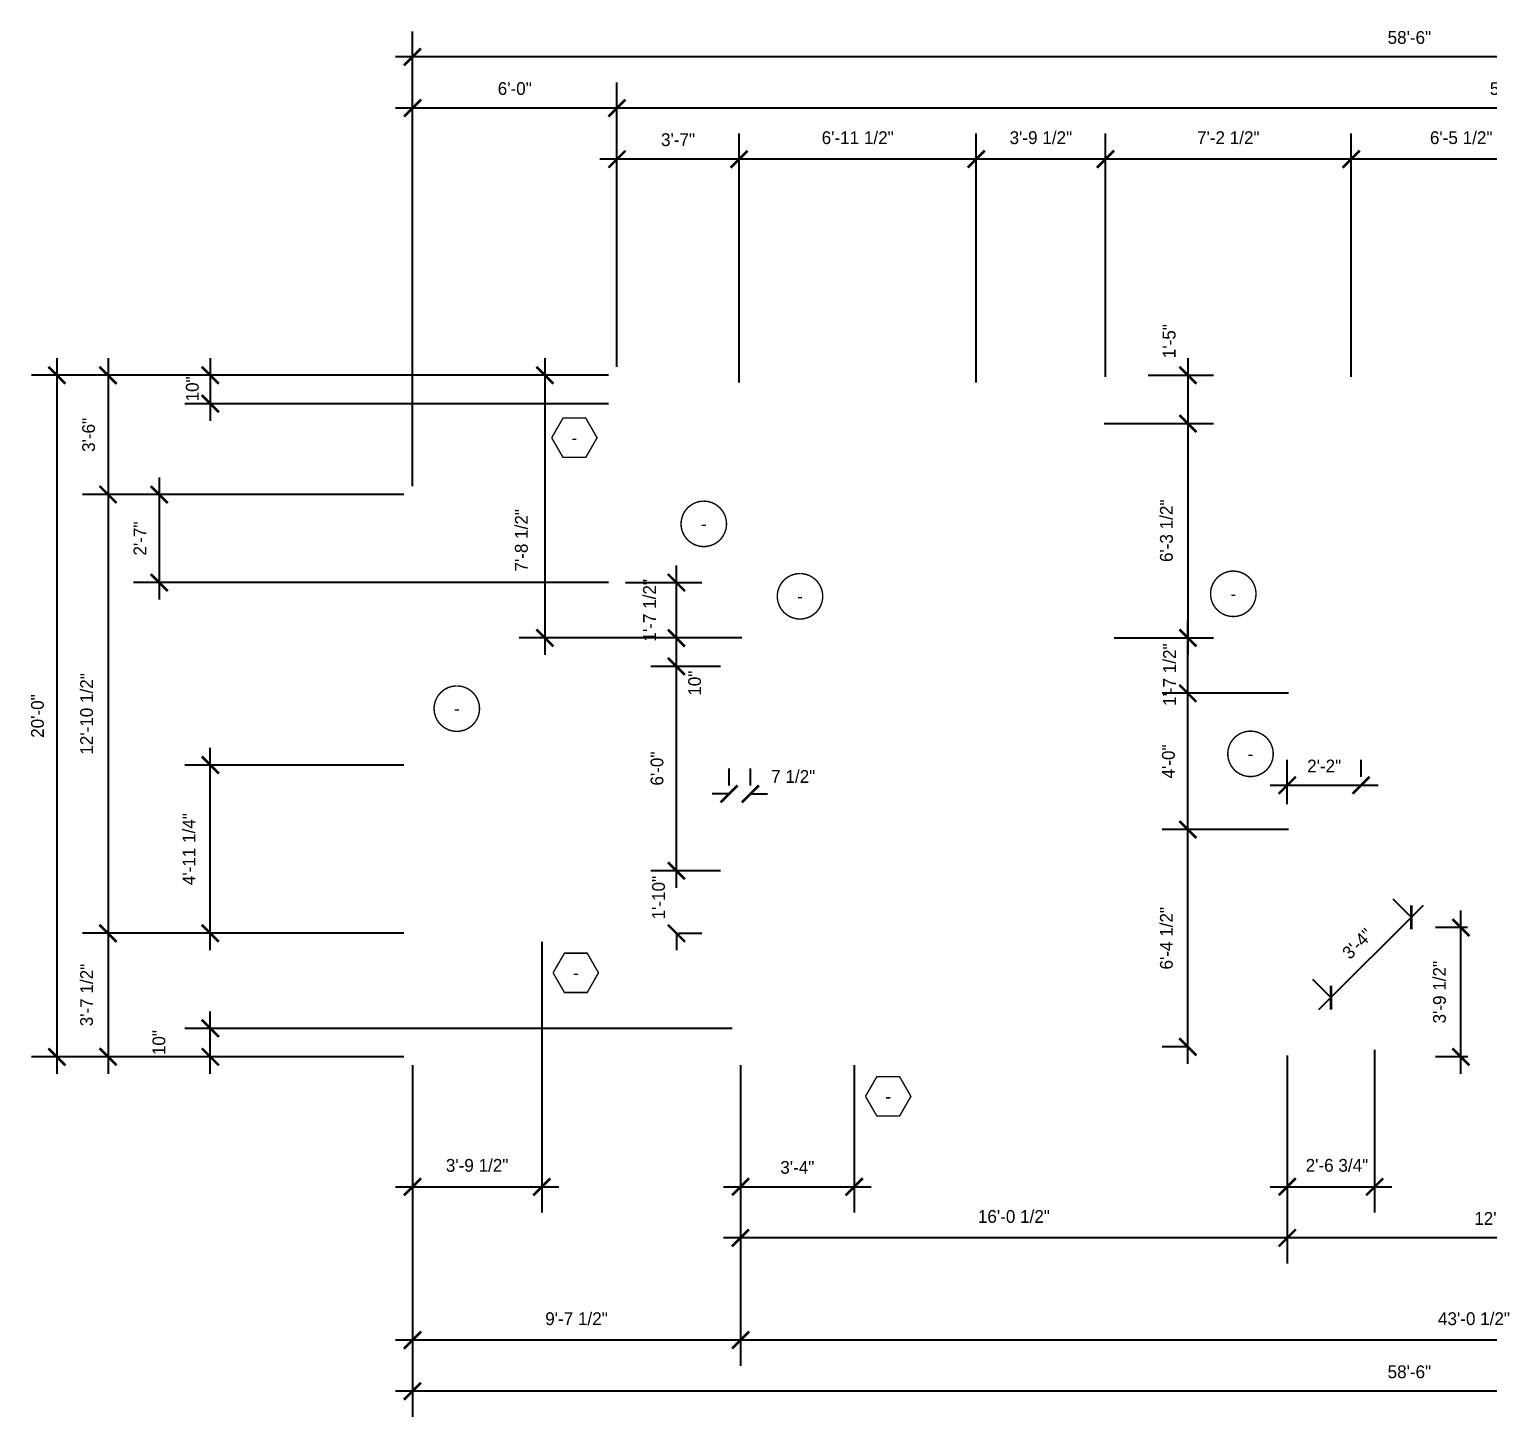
# Model space of a CAD drawing. Extents: x -3307 to 0, y -1500 to 0.
# Drawn here: x -3307 to -2793, y -529 to -40 of the extents above; entities that cross this region are included whole.
import ezdxf

# ---------------------------------------------------------------- set-up
doc = ezdxf.new("R2010")
doc.units = 0
doc.header["$LTSCALE"] = 48
doc.header["$MEASUREMENT"] = 0
doc.header["$PDMODE"] = 3
doc.header["$PDSIZE"] = -2
doc.layers.get('0').update_dxf_attribs({"linetype": 'CONTINUOUS'})
doc.layers.get('DEFPOINTS').update_dxf_attribs({"linetype": 'CONTINUOUS'})
for name, color, linetype in [('A-DIMS', 3, 'CONTINUOUS'), ('A-SYM', 2, 'CONTINUOUS'), ('A-SYM TEXT', 3, 'CONTINUOUS')]:
    doc.layers.add(name, color=color, linetype=linetype)
doc.styles.get("Standard").update_dxf_attribs({"font": 'ERASMD.TTF', "height": 4.5})
doc.dimstyles.new('ARCHITECTURE', dxfattribs={"dimscale": 48, "dimtxt": 0.18, "dimasz": 0.125, "dimexe": 0.1875, "dimexo": 0.0625, "dimgap": 0.09375, "dimtad": 1, "dimdec": 4, "dimzin": 3, "dimdsep": 46, "dimlunit": 4, "dimtxsty": 'Standard', "dimblk1": 'ARCHTICK', "dimblk2": 'ARCHTICK', "dimsah": 1, "dimcen": 0.09375, "dimdle": 0.125, "dimclrd": 1, "dimclre": 1, "dimclrt": 3, "dimadec": 0, "dimazin": 0, "dimtfac": 1, "dimtdec": 4, "dimtofl": 0, "dimtmove": 2, "dimatfit": 3, "dimldrblk": 'ARCHTICK', "dimfxl": 1, "dimfrac": 2, "dimtolj": 1, "dimtzin": 0, "dimarcsym": 0})

# ---------------------------------------------------------------- blocks, each defined once
blk = doc.blocks.new('_ARCHTICK')
at = {"color": 0, "linetype": 'ByBlock', "const_width": 0.15}
blk.add_lwpolyline([(-0.5, -0.5), (0.5, 0.5)], dxfattribs=at)
blk = doc.blocks.new('*D37')
at = {"layer": 'A-DIMS', "color": 1, "lineweight": -2}
for p, q in [((-3171.54, -404.75), (-3171.54, -528.54)), ((-2469.54, -404.75), (-2469.54, -528.54)), ((-2463.54, -519.54), (-3177.54, -519.54))]:
    blk.add_line(p, q, dxfattribs=at)
at = {"layer": 'DEFPOINTS', "color": 0}
for p in [(-3171.54, -401.75), (-2469.54, -401.75), (-3171.54, -519.54)]:
    blk.add_point(p, dxfattribs=at)
at = {"layer": 'A-DIMS', "color": 1, "lineweight": -2, "xscale": 6, "yscale": 6, "zscale": 6, "rotation": 180}
blk.add_blockref('_ARCHTICK', (-3171.54, -519.54), dxfattribs=at)
at = {"layer": 'A-DIMS', "color": 1, "lineweight": -2, "xscale": 6, "yscale": 6, "zscale": 6}
blk.add_blockref('_ARCHTICK', (-2469.54, -519.54), dxfattribs=at)
at = {"layer": 'A-DIMS', "color": 3, "insert": (-2820.54, -512.72), "char_height": 4.5, "attachment_point": 5}
blk.add_mtext('\\A1;58\'-6"', dxfattribs=at)
blk = doc.blocks.new('*D39')
at = {"layer": 'A-DIMS', "color": 1, "lineweight": -2}
for p, q in [((-3056.04, -404.75), (-3056.04, -510.54)), ((-2539.54, -416.75), (-2539.54, -510.54)), ((-2533.54, -501.54), (-3062.04, -501.54))]:
    blk.add_line(p, q, dxfattribs=at)
at = {"layer": 'DEFPOINTS', "color": 0}
for p in [(-3056.04, -401.75), (-2539.54, -413.75), (-3056.04, -501.54)]:
    blk.add_point(p, dxfattribs=at)
at = {"layer": 'A-DIMS', "color": 1, "lineweight": -2, "xscale": 6, "yscale": 6, "zscale": 6, "rotation": 180}
blk.add_blockref('_ARCHTICK', (-3056.04, -501.54), dxfattribs=at)
at = {"layer": 'A-DIMS', "color": 1, "lineweight": -2, "xscale": 6, "yscale": 6, "zscale": 6}
blk.add_blockref('_ARCHTICK', (-2539.54, -501.54), dxfattribs=at)
at = {"layer": 'A-DIMS', "color": 3, "insert": (-2797.79, -494.01), "char_height": 4.5, "attachment_point": 5}
blk.add_mtext('\\A1;43\'-0 1/2"', dxfattribs=at)
blk = doc.blocks.new('*D40')
at = {"layer": 'A-DIMS', "color": 1, "lineweight": -2}
for p, q in [((-3171.54, -404.75), (-3171.54, -510.54)), ((-3056.04, -404.75), (-3056.04, -510.54)), ((-3050.04, -501.54), (-3177.54, -501.54))]:
    blk.add_line(p, q, dxfattribs=at)
at = {"layer": 'DEFPOINTS', "color": 0}
for p in [(-3171.54, -401.75), (-3056.04, -401.75), (-3171.54, -501.54)]:
    blk.add_point(p, dxfattribs=at)
at = {"layer": 'A-DIMS', "color": 1, "lineweight": -2, "xscale": 6, "yscale": 6, "zscale": 6, "rotation": 180}
blk.add_blockref('_ARCHTICK', (-3171.54, -501.54), dxfattribs=at)
at = {"layer": 'A-DIMS', "color": 1, "lineweight": -2, "xscale": 6, "yscale": 6, "zscale": 6}
blk.add_blockref('_ARCHTICK', (-3056.04, -501.54), dxfattribs=at)
at = {"layer": 'A-DIMS', "color": 3, "insert": (-3113.79, -494.01), "char_height": 4.5, "attachment_point": 5}
blk.add_mtext('\\A1;9\'-7 1/2"', dxfattribs=at)
blk = doc.blocks.new('*D49')
at = {"layer": 'A-DIMS', "color": 1, "lineweight": -2}
for p, q in [((-2716.54, -399.25), (-2716.54, -474.54)), ((-2863.54, -401.25), (-2863.54, -474.54)), ((-2710.54, -465.54), (-2869.54, -465.54))]:
    blk.add_line(p, q, dxfattribs=at)
at = {"layer": 'DEFPOINTS', "color": 0}
for p in [(-2863.54, -398.25), (-2716.54, -396.25), (-2863.54, -465.54)]:
    blk.add_point(p, dxfattribs=at)
at = {"layer": 'A-DIMS', "color": 1, "lineweight": -2, "xscale": 6, "yscale": 6, "zscale": 6, "rotation": 180}
blk.add_blockref('_ARCHTICK', (-2863.54, -465.54), dxfattribs=at)
at = {"layer": 'A-DIMS', "color": 1, "lineweight": -2, "xscale": 6, "yscale": 6, "zscale": 6}
blk.add_blockref('_ARCHTICK', (-2716.54, -465.54), dxfattribs=at)
at = {"layer": 'A-DIMS', "color": 3, "insert": (-2790.04, -458.72), "char_height": 4.5, "attachment_point": 5}
blk.add_mtext('\\A1;12\'-3"', dxfattribs=at)
blk = doc.blocks.new('*D50')
at = {"layer": 'A-DIMS', "color": 1, "lineweight": -2}
for p, q in [((-3056.04, -404.75), (-3056.04, -474.54)), ((-2863.54, -401.25), (-2863.54, -474.54)), ((-2857.54, -465.54), (-3062.04, -465.54))]:
    blk.add_line(p, q, dxfattribs=at)
at = {"layer": 'DEFPOINTS', "color": 0}
for p in [(-2863.54, -398.25), (-3056.04, -401.75), (-3056.04, -465.54)]:
    blk.add_point(p, dxfattribs=at)
at = {"layer": 'A-DIMS', "color": 1, "lineweight": -2, "xscale": 6, "yscale": 6, "zscale": 6, "rotation": 180}
blk.add_blockref('_ARCHTICK', (-3056.04, -465.54), dxfattribs=at)
at = {"layer": 'A-DIMS', "color": 1, "lineweight": -2, "xscale": 6, "yscale": 6, "zscale": 6}
blk.add_blockref('_ARCHTICK', (-2863.54, -465.54), dxfattribs=at)
at = {"layer": 'A-DIMS', "color": 3, "insert": (-2959.79, -458.01), "char_height": 4.5, "attachment_point": 5}
blk.add_mtext('\\A1;16\'-0 1/2"', dxfattribs=at)
blk = doc.blocks.new('*D51')
at = {"layer": 'A-DIMS', "color": 1, "lineweight": -2}
for p, q in [((-3126.04, -361.25), (-3126.04, -456.54)), ((-3171.54, -404.75), (-3171.54, -456.54)), ((-3177.54, -447.54), (-3120.04, -447.54))]:
    blk.add_line(p, q, dxfattribs=at)
at = {"layer": 'DEFPOINTS', "color": 0}
for p in [(-3126.04, -358.25), (-3171.54, -401.75), (-3126.04, -447.54)]:
    blk.add_point(p, dxfattribs=at)
at = {"layer": 'A-DIMS', "color": 1, "lineweight": -2, "xscale": 6, "yscale": 6, "zscale": 6, "rotation": 180}
blk.add_blockref('_ARCHTICK', (-3171.54, -447.54), dxfattribs=at)
at = {"layer": 'A-DIMS', "color": 1, "lineweight": -2, "xscale": 6, "yscale": 6, "zscale": 6}
blk.add_blockref('_ARCHTICK', (-3126.04, -447.54), dxfattribs=at)
at = {"layer": 'A-DIMS', "color": 3, "insert": (-3148.79, -440.01), "char_height": 4.5, "attachment_point": 5}
blk.add_mtext('\\A1;3\'-9 1/2"', dxfattribs=at)
blk = doc.blocks.new('*D52')
at = {"layer": 'A-DIMS', "color": 1, "lineweight": -2}
for p, q in [((-3056.04, -404.75), (-3056.04, -456.54)), ((-3016.04, -404.75), (-3016.04, -456.54)), ((-3062.04, -447.54), (-3010.04, -447.54))]:
    blk.add_line(p, q, dxfattribs=at)
at = {"layer": 'DEFPOINTS', "color": 0}
for p in [(-3056.04, -401.75), (-3016.04, -401.75), (-3016.04, -447.54)]:
    blk.add_point(p, dxfattribs=at)
at = {"layer": 'A-DIMS', "color": 1, "lineweight": -2, "xscale": 6, "yscale": 6, "zscale": 6, "rotation": 180}
blk.add_blockref('_ARCHTICK', (-3056.04, -447.54), dxfattribs=at)
at = {"layer": 'A-DIMS', "color": 1, "lineweight": -2, "xscale": 6, "yscale": 6, "zscale": 6}
blk.add_blockref('_ARCHTICK', (-3016.04, -447.54), dxfattribs=at)
at = {"layer": 'A-DIMS', "color": 3, "insert": (-3036.04, -440.72), "char_height": 4.5, "attachment_point": 5}
blk.add_mtext('\\A1;3\'-4"', dxfattribs=at)
blk = doc.blocks.new('*D53')
at = {"layer": 'A-DIMS', "color": 1, "lineweight": -2}
for p, q in [((-2832.76, -399.25), (-2832.76, -456.54)), ((-2863.54, -401.25), (-2863.54, -456.54)), ((-2869.54, -447.54), (-2826.76, -447.54))]:
    blk.add_line(p, q, dxfattribs=at)
at = {"layer": 'DEFPOINTS', "color": 0}
for p in [(-2863.54, -398.25), (-2832.76, -396.25), (-2832.76, -447.54)]:
    blk.add_point(p, dxfattribs=at)
at = {"layer": 'A-DIMS', "color": 1, "lineweight": -2, "xscale": 6, "yscale": 6, "zscale": 6, "rotation": 180}
blk.add_blockref('_ARCHTICK', (-2863.54, -447.54), dxfattribs=at)
at = {"layer": 'A-DIMS', "color": 1, "lineweight": -2, "xscale": 6, "yscale": 6, "zscale": 6}
blk.add_blockref('_ARCHTICK', (-2832.76, -447.54), dxfattribs=at)
at = {"layer": 'A-DIMS', "color": 3, "insert": (-2846.04, -440), "char_height": 4.5, "attachment_point": 5}
blk.add_mtext('\\A1;2\'-6 3/4"', dxfattribs=at)
blk = doc.blocks.new('*D56')
at = {"layer": 'A-DIMS', "color": 1, "lineweight": -2}
for p, q in [((-3171.54, -200.75), (-3171.54, -40.63)), ((-2469.54, -158.75), (-2469.54, -40.63)), ((-2463.54, -49.63), (-3177.54, -49.63))]:
    blk.add_line(p, q, dxfattribs=at)
at = {"layer": 'DEFPOINTS', "color": 0}
for p in [(-3171.54, -49.63), (-2469.54, -161.75), (-3171.54, -203.75)]:
    blk.add_point(p, dxfattribs=at)
at = {"layer": 'A-DIMS', "color": 1, "lineweight": -2, "xscale": 6, "yscale": 6, "zscale": 6, "rotation": 180}
blk.add_blockref('_ARCHTICK', (-3171.54, -49.63), dxfattribs=at)
at = {"layer": 'A-DIMS', "color": 1, "lineweight": -2, "xscale": 6, "yscale": 6, "zscale": 6}
blk.add_blockref('_ARCHTICK', (-2469.54, -49.63), dxfattribs=at)
at = {"layer": 'A-DIMS', "color": 3, "insert": (-2820.54, -42.8), "char_height": 4.5, "attachment_point": 5}
blk.add_mtext('\\A1;58\'-6"', dxfattribs=at)
blk = doc.blocks.new('*D57')
at = {"layer": 'A-DIMS', "color": 1, "lineweight": -2}
for p, q in [((-3099.54, -158.75), (-3099.54, -58.63)), ((-2469.54, -158.75), (-2469.54, -58.63)), ((-2463.54, -67.63), (-3105.54, -67.63))]:
    blk.add_line(p, q, dxfattribs=at)
at = {"layer": 'DEFPOINTS', "color": 0}
for p in [(-3099.54, -67.63), (-3099.54, -161.75), (-2469.54, -161.75)]:
    blk.add_point(p, dxfattribs=at)
at = {"layer": 'A-DIMS', "color": 1, "lineweight": -2, "xscale": 6, "yscale": 6, "zscale": 6, "rotation": 180}
blk.add_blockref('_ARCHTICK', (-3099.54, -67.63), dxfattribs=at)
at = {"layer": 'A-DIMS', "color": 1, "lineweight": -2, "xscale": 6, "yscale": 6, "zscale": 6}
blk.add_blockref('_ARCHTICK', (-2469.54, -67.63), dxfattribs=at)
at = {"layer": 'A-DIMS', "color": 3, "insert": (-2784.54, -60.8), "char_height": 4.5, "attachment_point": 5}
blk.add_mtext('\\A1;52\'-6"', dxfattribs=at)
blk = doc.blocks.new('*D58')
at = {"layer": 'A-DIMS', "color": 1, "lineweight": -2}
for p, q in [((-3171.54, -200.75), (-3171.54, -58.63)), ((-3099.54, -158.75), (-3099.54, -58.63)), ((-3093.54, -67.63), (-3177.54, -67.63))]:
    blk.add_line(p, q, dxfattribs=at)
at = {"layer": 'DEFPOINTS', "color": 0}
for p in [(-3171.54, -67.63), (-3099.54, -161.75), (-3171.54, -203.75)]:
    blk.add_point(p, dxfattribs=at)
at = {"layer": 'A-DIMS', "color": 1, "lineweight": -2, "xscale": 6, "yscale": 6, "zscale": 6, "rotation": 180}
blk.add_blockref('_ARCHTICK', (-3171.54, -67.63), dxfattribs=at)
at = {"layer": 'A-DIMS', "color": 1, "lineweight": -2, "xscale": 6, "yscale": 6, "zscale": 6}
blk.add_blockref('_ARCHTICK', (-3099.54, -67.63), dxfattribs=at)
at = {"layer": 'A-DIMS', "color": 3, "insert": (-3135.54, -60.8), "char_height": 4.5, "attachment_point": 5}
blk.add_mtext('\\A1;6\'-0"', dxfattribs=at)
blk = doc.blocks.new('*D64')
at = {"layer": 'A-DIMS', "color": 1, "lineweight": -2}
for p, q in [((-2841.04, -162.25), (-2841.04, -76.63)), ((-2763.54, -162.25), (-2763.54, -76.63)), ((-2757.54, -85.63), (-2847.04, -85.63))]:
    blk.add_line(p, q, dxfattribs=at)
at = {"layer": 'DEFPOINTS', "color": 0}
for p in [(-2841.04, -85.63), (-2841.04, -165.25), (-2763.54, -165.25)]:
    blk.add_point(p, dxfattribs=at)
at = {"layer": 'A-DIMS', "color": 1, "lineweight": -2, "xscale": 6, "yscale": 6, "zscale": 6, "rotation": 180}
blk.add_blockref('_ARCHTICK', (-2841.04, -85.63), dxfattribs=at)
at = {"layer": 'A-DIMS', "color": 1, "lineweight": -2, "xscale": 6, "yscale": 6, "zscale": 6}
blk.add_blockref('_ARCHTICK', (-2763.54, -85.63), dxfattribs=at)
at = {"layer": 'A-DIMS', "color": 3, "insert": (-2802.29, -78.09), "char_height": 4.5, "attachment_point": 5}
blk.add_mtext('\\A1;6\'-5 1/2"', dxfattribs=at)
blk = doc.blocks.new('*D65')
at = {"layer": 'A-DIMS', "color": 1, "lineweight": -2}
for p, q in [((-2927.54, -162.25), (-2927.54, -76.63)), ((-2841.04, -162.25), (-2841.04, -76.63)), ((-2835.04, -85.63), (-2933.54, -85.63))]:
    blk.add_line(p, q, dxfattribs=at)
at = {"layer": 'DEFPOINTS', "color": 0}
for p in [(-2927.54, -85.63), (-2927.54, -165.25), (-2841.04, -165.25)]:
    blk.add_point(p, dxfattribs=at)
at = {"layer": 'A-DIMS', "color": 1, "lineweight": -2, "xscale": 6, "yscale": 6, "zscale": 6, "rotation": 180}
blk.add_blockref('_ARCHTICK', (-2927.54, -85.63), dxfattribs=at)
at = {"layer": 'A-DIMS', "color": 1, "lineweight": -2, "xscale": 6, "yscale": 6, "zscale": 6}
blk.add_blockref('_ARCHTICK', (-2841.04, -85.63), dxfattribs=at)
at = {"layer": 'A-DIMS', "color": 3, "insert": (-2884.29, -78.09), "char_height": 4.5, "attachment_point": 5}
blk.add_mtext('\\A1;7\'-2 1/2"', dxfattribs=at)
blk = doc.blocks.new('*D66')
at = {"layer": 'A-DIMS', "color": 1, "lineweight": -2}
for p, q in [((-2973.04, -164.25), (-2973.04, -76.63)), ((-2927.54, -162.25), (-2927.54, -76.63)), ((-2921.54, -85.63), (-2979.04, -85.63))]:
    blk.add_line(p, q, dxfattribs=at)
at = {"layer": 'DEFPOINTS', "color": 0}
for p in [(-2973.04, -85.63), (-2973.04, -167.25), (-2927.54, -165.25)]:
    blk.add_point(p, dxfattribs=at)
at = {"layer": 'A-DIMS', "color": 1, "lineweight": -2, "xscale": 6, "yscale": 6, "zscale": 6, "rotation": 180}
blk.add_blockref('_ARCHTICK', (-2973.04, -85.63), dxfattribs=at)
at = {"layer": 'A-DIMS', "color": 1, "lineweight": -2, "xscale": 6, "yscale": 6, "zscale": 6}
blk.add_blockref('_ARCHTICK', (-2927.54, -85.63), dxfattribs=at)
at = {"layer": 'A-DIMS', "color": 3, "insert": (-2950.29, -78.09), "char_height": 4.5, "attachment_point": 5}
blk.add_mtext('\\A1;3\'-9 1/2"', dxfattribs=at)
blk = doc.blocks.new('*D67')
at = {"layer": 'A-DIMS', "color": 1, "lineweight": -2}
for p, q in [((-3056.54, -164.25), (-3056.54, -76.63)), ((-2973.04, -164.25), (-2973.04, -76.63)), ((-2967.04, -85.63), (-3062.54, -85.63))]:
    blk.add_line(p, q, dxfattribs=at)
at = {"layer": 'DEFPOINTS', "color": 0}
for p in [(-3056.54, -85.63), (-3056.54, -167.25), (-2973.04, -167.25)]:
    blk.add_point(p, dxfattribs=at)
at = {"layer": 'A-DIMS', "color": 1, "lineweight": -2, "xscale": 6, "yscale": 6, "zscale": 6, "rotation": 180}
blk.add_blockref('_ARCHTICK', (-3056.54, -85.63), dxfattribs=at)
at = {"layer": 'A-DIMS', "color": 1, "lineweight": -2, "xscale": 6, "yscale": 6, "zscale": 6}
blk.add_blockref('_ARCHTICK', (-2973.04, -85.63), dxfattribs=at)
at = {"layer": 'A-DIMS', "color": 3, "insert": (-3014.79, -78.09), "char_height": 4.5, "attachment_point": 5}
blk.add_mtext('\\A1;6\'-11 1/2"', dxfattribs=at)
blk = doc.blocks.new('*D68')
at = {"layer": 'A-DIMS', "color": 1, "lineweight": -2}
for p, q in [((-3099.54, -158.75), (-3099.54, -76.63)), ((-3056.54, -164.25), (-3056.54, -76.63)), ((-3050.54, -85.63), (-3105.54, -85.63))]:
    blk.add_line(p, q, dxfattribs=at)
at = {"layer": 'DEFPOINTS', "color": 0}
for p in [(-3099.54, -85.63), (-3099.54, -161.75), (-3056.54, -167.25)]:
    blk.add_point(p, dxfattribs=at)
at = {"layer": 'A-DIMS', "color": 1, "lineweight": -2, "xscale": 6, "yscale": 6, "zscale": 6, "rotation": 180}
blk.add_blockref('_ARCHTICK', (-3099.54, -85.63), dxfattribs=at)
at = {"layer": 'A-DIMS', "color": 1, "lineweight": -2, "xscale": 6, "yscale": 6, "zscale": 6}
blk.add_blockref('_ARCHTICK', (-3056.54, -85.63), dxfattribs=at)
at = {"layer": 'A-DIMS', "color": 3, "insert": (-3078.04, -78.8), "char_height": 4.5, "attachment_point": 5}
blk.add_mtext('\\A1;3\'-7"', dxfattribs=at)
blk = doc.blocks.new('*D107')
at = {"layer": 'A-DIMS', "color": 1, "lineweight": -2}
for p, q in [((-3296.74, -155.75), (-3296.74, -407.75)), ((-3102.54, -161.75), (-3305.74, -161.75)), ((-3174.54, -401.75), (-3305.74, -401.75))]:
    blk.add_line(p, q, dxfattribs=at)
at = {"layer": 'DEFPOINTS', "color": 0}
for p in [(-3099.54, -161.75), (-3296.74, -401.75), (-3171.54, -401.75)]:
    blk.add_point(p, dxfattribs=at)
at = {"layer": 'A-DIMS', "color": 1, "lineweight": -2, "xscale": 6, "yscale": 6, "zscale": 6}
for p, rotation in [((-3296.74, -161.75), 90), ((-3296.74, -401.75), 270)]:
    blk.add_blockref('_ARCHTICK', p, dxfattribs=dict(at, rotation=rotation))
at = {"layer": 'A-DIMS', "color": 3, "insert": (-3303.56, -281.75), "char_height": 4.5, "attachment_point": 5, "rotation": 90}
blk.add_mtext('\\A1;20\'-0"', dxfattribs=at)
blk = doc.blocks.new('*D108')
at = {"layer": 'A-DIMS', "color": 1, "lineweight": -2}
for p, q in [((-3278.74, -155.75), (-3278.74, -209.75)), ((-3102.54, -161.75), (-3287.74, -161.75)), ((-3174.54, -203.75), (-3287.74, -203.75))]:
    blk.add_line(p, q, dxfattribs=at)
at = {"layer": 'DEFPOINTS', "color": 0}
for p in [(-3099.54, -161.75), (-3278.74, -203.75), (-3171.54, -203.75)]:
    blk.add_point(p, dxfattribs=at)
at = {"layer": 'A-DIMS', "color": 1, "lineweight": -2, "xscale": 6, "yscale": 6, "zscale": 6}
for p, rotation in [((-3278.74, -161.75), 90), ((-3278.74, -203.75), 270)]:
    blk.add_blockref('_ARCHTICK', p, dxfattribs=dict(at, rotation=rotation))
at = {"layer": 'A-DIMS', "color": 3, "insert": (-3285.56, -182.75), "char_height": 4.5, "attachment_point": 5, "rotation": 90}
blk.add_mtext('\\A1;3\'-6"', dxfattribs=at)
blk = doc.blocks.new('*D109')
at = {"layer": 'A-DIMS', "color": 1, "lineweight": -2}
for p, q in [((-3278.74, -197.75), (-3278.74, -364.25)), ((-3174.54, -203.75), (-3287.74, -203.75)), ((-3174.54, -358.25), (-3287.74, -358.25))]:
    blk.add_line(p, q, dxfattribs=at)
at = {"layer": 'DEFPOINTS', "color": 0}
for p in [(-3171.54, -203.75), (-3278.74, -358.25), (-3171.54, -358.25)]:
    blk.add_point(p, dxfattribs=at)
at = {"layer": 'A-DIMS', "color": 1, "lineweight": -2, "xscale": 6, "yscale": 6, "zscale": 6}
for p, rotation in [((-3278.74, -203.75), 90), ((-3278.74, -358.25), 270)]:
    blk.add_blockref('_ARCHTICK', p, dxfattribs=dict(at, rotation=rotation))
at = {"layer": 'A-DIMS', "color": 3, "insert": (-3286.27, -281), "char_height": 4.5, "attachment_point": 5, "rotation": 90}
blk.add_mtext('\\A1;12\'-10 1/2"', dxfattribs=at)
blk = doc.blocks.new('*D110')
at = {"layer": 'A-DIMS', "color": 1, "lineweight": -2}
for p, q in [((-3278.74, -352.25), (-3278.74, -407.75)), ((-3174.54, -358.25), (-3287.74, -358.25)), ((-3174.54, -401.75), (-3287.74, -401.75))]:
    blk.add_line(p, q, dxfattribs=at)
at = {"layer": 'DEFPOINTS', "color": 0}
for p in [(-3171.54, -358.25), (-3278.74, -401.75), (-3171.54, -401.75)]:
    blk.add_point(p, dxfattribs=at)
at = {"layer": 'A-DIMS', "color": 1, "lineweight": -2, "xscale": 6, "yscale": 6, "zscale": 6}
for p, rotation in [((-3278.74, -358.25), 90), ((-3278.74, -401.75), 270)]:
    blk.add_blockref('_ARCHTICK', p, dxfattribs=dict(at, rotation=rotation))
at = {"layer": 'A-DIMS', "color": 3, "insert": (-3286.27, -380), "char_height": 4.5, "attachment_point": 5, "rotation": 90}
blk.add_mtext('\\A1;3\'-7 1/2"', dxfattribs=at)
blk = doc.blocks.new('*D111')
at = {"layer": 'A-DIMS', "color": 1, "lineweight": -2}
for p, q in [((-3242.74, -155.75), (-3242.74, -177.75)), ((-3102.54, -161.75), (-3251.74, -161.75)), ((-3102.54, -171.75), (-3251.74, -171.75))]:
    blk.add_line(p, q, dxfattribs=at)
at = {"layer": 'DEFPOINTS', "color": 0}
for p in [(-3099.54, -161.75), (-3242.74, -171.75), (-3099.54, -171.75)]:
    blk.add_point(p, dxfattribs=at)
at = {"layer": 'A-DIMS', "color": 1, "lineweight": -2, "xscale": 6, "yscale": 6, "zscale": 6}
for p, rotation in [((-3242.74, -161.75), 90), ((-3242.74, -171.75), 270)]:
    blk.add_blockref('_ARCHTICK', p, dxfattribs=dict(at, rotation=rotation))
at = {"layer": 'A-DIMS', "color": 3, "insert": (-3249.05, -166.54), "char_height": 4.5, "attachment_point": 5, "rotation": 90}
blk.add_mtext('\\A1;10"', dxfattribs=at)
blk = doc.blocks.new('*D112')
at = {"layer": 'A-DIMS', "color": 1, "lineweight": -2}
for p, q in [((-3260.74, -197.75), (-3260.74, -240.75)), ((-3174.54, -203.75), (-3269.74, -203.75)), ((-3102.54, -234.75), (-3269.74, -234.75))]:
    blk.add_line(p, q, dxfattribs=at)
at = {"layer": 'DEFPOINTS', "color": 0}
for p in [(-3171.54, -203.75), (-3260.74, -234.75), (-3099.54, -234.75)]:
    blk.add_point(p, dxfattribs=at)
at = {"layer": 'A-DIMS', "color": 1, "lineweight": -2, "xscale": 6, "yscale": 6, "zscale": 6}
for p, rotation in [((-3260.74, -203.75), 90), ((-3260.74, -234.75), 270)]:
    blk.add_blockref('_ARCHTICK', p, dxfattribs=dict(at, rotation=rotation))
at = {"layer": 'A-DIMS', "color": 3, "insert": (-3267.52, -219.25), "char_height": 4.5, "attachment_point": 5, "rotation": 90}
blk.add_mtext('\\A1;2\'-7"', dxfattribs=at)
blk = doc.blocks.new('*D113')
at = {"layer": 'A-DIMS', "color": 1, "lineweight": -2}
for p, q in [((-3242.74, -407.75), (-3242.74, -385.75)), ((-3059.04, -391.75), (-3251.74, -391.75)), ((-3174.54, -401.75), (-3251.74, -401.75))]:
    blk.add_line(p, q, dxfattribs=at)
at = {"layer": 'DEFPOINTS', "color": 0}
for p in [(-3242.74, -391.75), (-3056.04, -391.75), (-3171.54, -401.75)]:
    blk.add_point(p, dxfattribs=at)
at = {"layer": 'A-DIMS', "color": 1, "lineweight": -2, "xscale": 6, "yscale": 6, "zscale": 6}
for p, rotation in [((-3242.74, -391.75), 90), ((-3242.74, -401.75), 270)]:
    blk.add_blockref('_ARCHTICK', p, dxfattribs=dict(at, rotation=rotation))
at = {"layer": 'A-DIMS', "color": 3, "insert": (-3260.81, -396.75), "char_height": 4.5, "attachment_point": 5, "rotation": 90}
blk.add_mtext('\\A1;10"', dxfattribs=at)
blk = doc.blocks.new('*D114')
at = {"layer": 'A-DIMS', "color": 1, "lineweight": -2}
for p, q in [((-3242.74, -364.25), (-3242.74, -293)), ((-3174.54, -299), (-3251.74, -299)), ((-3174.54, -358.25), (-3251.74, -358.25))]:
    blk.add_line(p, q, dxfattribs=at)
at = {"layer": 'DEFPOINTS', "color": 0}
for p in [(-3242.74, -299), (-3171.54, -299), (-3171.54, -358.25)]:
    blk.add_point(p, dxfattribs=at)
at = {"layer": 'A-DIMS', "color": 1, "lineweight": -2, "xscale": 6, "yscale": 6, "zscale": 6}
for p, rotation in [((-3242.74, -299), 90), ((-3242.74, -358.25), 270)]:
    blk.add_blockref('_ARCHTICK', p, dxfattribs=dict(at, rotation=rotation))
at = {"layer": 'A-DIMS', "color": 3, "insert": (-3250.23, -328.63), "char_height": 4.5, "attachment_point": 5, "rotation": 90}
blk.add_mtext('\\A1;4\'-11 1/4"', dxfattribs=at)
blk = doc.blocks.new('*D115')
at = {"layer": 'A-DIMS', "color": 1, "lineweight": -2}
for p, q in [((-3078.61, -336.25), (-3078.61, -330.25)), ((-3063.04, -336.25), (-3087.61, -336.25)), ((-3078.61, -358.25), (-3078.61, -364.25)), ((-3078.04, -358.25), (-3069.61, -358.25))]:
    blk.add_line(p, q, dxfattribs=at)
at = {"layer": 'DEFPOINTS', "color": 0}
for p in [(-3078.61, -336.25), (-3060.04, -336.25), (-3081.04, -358.25)]:
    blk.add_point(p, dxfattribs=at)
at = {"layer": 'A-DIMS', "color": 1, "lineweight": -2, "xscale": 6, "yscale": 6, "zscale": 6}
for p, rotation in [((-3078.61, -336.25), 270), ((-3078.61, -358.25), 90)]:
    blk.add_blockref('_ARCHTICK', p, dxfattribs=dict(at, rotation=rotation))
at = {"layer": 'A-DIMS', "color": 3, "insert": (-3084.89, -345.71), "char_height": 4.5, "attachment_point": 5, "rotation": 90}
blk.add_mtext('\\A1;1\'-10"', dxfattribs=at)
blk = doc.blocks.new('*D116')
at = {"layer": 'A-DIMS', "color": 1, "lineweight": -2}
for p, q in [((-3078.61, -342.25), (-3078.61, -258.25)), ((-3063.04, -264.25), (-3087.61, -264.25)), ((-3063.04, -336.25), (-3087.61, -336.25))]:
    blk.add_line(p, q, dxfattribs=at)
at = {"layer": 'DEFPOINTS', "color": 0}
for p in [(-3078.61, -264.25), (-3060.04, -264.25), (-3060.04, -336.25)]:
    blk.add_point(p, dxfattribs=at)
at = {"layer": 'A-DIMS', "color": 1, "lineweight": -2, "xscale": 6, "yscale": 6, "zscale": 6}
for p, rotation in [((-3078.61, -264.25), 90), ((-3078.61, -336.25), 270)]:
    blk.add_blockref('_ARCHTICK', p, dxfattribs=dict(at, rotation=rotation))
at = {"layer": 'A-DIMS', "color": 3, "insert": (-3085.43, -300.25), "char_height": 4.5, "attachment_point": 5, "rotation": 90}
blk.add_mtext('\\A1;6\'-0"', dxfattribs=at)
blk = doc.blocks.new('*D117')
at = {"layer": 'A-DIMS', "color": 1, "lineweight": -2}
for p, q in [((-3078.61, -270.25), (-3078.61, -248.25)), ((-3055.54, -254.25), (-3087.61, -254.25)), ((-3063.04, -264.25), (-3087.61, -264.25))]:
    blk.add_line(p, q, dxfattribs=at)
at = {"layer": 'DEFPOINTS', "color": 0}
for p in [(-3078.61, -254.25), (-3052.54, -254.25), (-3060.04, -264.25)]:
    blk.add_point(p, dxfattribs=at)
at = {"layer": 'A-DIMS', "color": 1, "lineweight": -2, "xscale": 6, "yscale": 6, "zscale": 6}
for p, rotation in [((-3078.61, -254.25), 90), ((-3078.61, -264.25), 270)]:
    blk.add_blockref('_ARCHTICK', p, dxfattribs=dict(at, rotation=rotation))
at = {"layer": 'A-DIMS', "color": 3, "insert": (-3072.18, -270.18), "char_height": 4.5, "attachment_point": 5, "rotation": 90}
blk.add_mtext('\\A1;10"', dxfattribs=at)
blk = doc.blocks.new('*D118')
at = {"layer": 'A-DIMS', "color": 1, "lineweight": -2}
for p, q in [((-3078.61, -260.25), (-3078.61, -228.75)), ((-3096.54, -234.75), (-3069.61, -234.75)), ((-3055.54, -254.25), (-3087.61, -254.25))]:
    blk.add_line(p, q, dxfattribs=at)
at = {"layer": 'DEFPOINTS', "color": 0}
for p in [(-3099.54, -234.75), (-3078.61, -234.75), (-3052.54, -254.25)]:
    blk.add_point(p, dxfattribs=at)
at = {"layer": 'A-DIMS', "color": 1, "lineweight": -2, "xscale": 6, "yscale": 6, "zscale": 6}
for p, rotation in [((-3078.61, -234.75), 90), ((-3078.61, -254.25), 270)]:
    blk.add_blockref('_ARCHTICK', p, dxfattribs=dict(at, rotation=rotation))
at = {"layer": 'A-DIMS', "color": 3, "insert": (-3088.05, -244.5), "char_height": 4.5, "attachment_point": 5, "rotation": 90}
blk.add_mtext('\\A1;1\'-7 1/2"', dxfattribs=at)
blk = doc.blocks.new('*D119')
at = {"layer": 'A-DIMS', "color": 1, "lineweight": -2}
for p, q in [((-3124.94, -155.75), (-3124.94, -260.25)), ((-3102.54, -161.75), (-3133.94, -161.75)), ((-3063.04, -254.25), (-3133.94, -254.25))]:
    blk.add_line(p, q, dxfattribs=at)
at = {"layer": 'DEFPOINTS', "color": 0}
for p in [(-3099.54, -161.75), (-3124.94, -254.25), (-3060.04, -254.25)]:
    blk.add_point(p, dxfattribs=at)
at = {"layer": 'A-DIMS', "color": 1, "lineweight": -2, "xscale": 6, "yscale": 6, "zscale": 6}
for p, rotation in [((-3124.94, -161.75), 90), ((-3124.94, -254.25), 270)]:
    blk.add_blockref('_ARCHTICK', p, dxfattribs=dict(at, rotation=rotation))
at = {"layer": 'A-DIMS', "color": 3, "insert": (-3133.19, -219.86), "char_height": 4.5, "attachment_point": 5, "rotation": 90}
blk.add_mtext('\\A1;7\'-8 1/2"', dxfattribs=at)
blk = doc.blocks.new('*D120')
at = {"layer": 'A-DIMS', "color": 1, "lineweight": -2}
for p, q in [((-2898.54, -172.75), (-2898.54, -260.25)), ((-2928.04, -178.75), (-2889.54, -178.75)), ((-2924.5, -254.25), (-2889.54, -254.25))]:
    blk.add_line(p, q, dxfattribs=at)
at = {"layer": 'DEFPOINTS', "color": 0}
for p in [(-2931.04, -178.75), (-2927.5, -254.25), (-2898.54, -254.25)]:
    blk.add_point(p, dxfattribs=at)
at = {"layer": 'A-DIMS', "color": 1, "lineweight": -2, "xscale": 6, "yscale": 6, "zscale": 6}
for p, rotation in [((-2898.54, -178.75), 90), ((-2898.54, -254.25), 270)]:
    blk.add_blockref('_ARCHTICK', p, dxfattribs=dict(at, rotation=rotation))
at = {"layer": 'A-DIMS', "color": 3, "insert": (-2906.07, -216.5), "char_height": 4.5, "attachment_point": 5, "rotation": 90}
blk.add_mtext('\\A1;6\'-3 1/2"', dxfattribs=at)
blk = doc.blocks.new('*D121')
at = {"layer": 'A-DIMS', "color": 1, "lineweight": -2}
for p, q in [((-2898.54, -155.75), (-2898.54, -184.75)), ((-2912.56, -161.75), (-2889.54, -161.75)), ((-2928.04, -178.75), (-2889.54, -178.75))]:
    blk.add_line(p, q, dxfattribs=at)
at = {"layer": 'DEFPOINTS', "color": 0}
for p in [(-2915.56, -161.75), (-2931.04, -178.75), (-2898.54, -178.75)]:
    blk.add_point(p, dxfattribs=at)
at = {"layer": 'A-DIMS', "color": 1, "lineweight": -2, "xscale": 6, "yscale": 6, "zscale": 6}
for p, rotation in [((-2898.54, -161.75), 90), ((-2898.54, -178.75), 270)]:
    blk.add_blockref('_ARCHTICK', p, dxfattribs=dict(at, rotation=rotation))
at = {"layer": 'A-DIMS', "color": 3, "insert": (-2905.1, -149.73), "char_height": 4.5, "attachment_point": 5, "rotation": 90}
blk.add_mtext('\\A1;1\'-5"', dxfattribs=at)
blk = doc.blocks.new('*D122')
at = {"layer": 'A-DIMS', "color": 1, "lineweight": -2}
for p, q in [((-2898.54, -404.25), (-2898.54, -315.75)), ((-2863.04, -321.75), (-2907.54, -321.75)), ((-2898.74, -398.25), (-2907.54, -398.25))]:
    blk.add_line(p, q, dxfattribs=at)
at = {"layer": 'DEFPOINTS', "color": 0}
for p in [(-2898.54, -321.75), (-2860.04, -321.75), (-2895.74, -398.25)]:
    blk.add_point(p, dxfattribs=at)
at = {"layer": 'A-DIMS', "color": 1, "lineweight": -2, "xscale": 6, "yscale": 6, "zscale": 6}
for p, rotation in [((-2898.54, -321.75), 90), ((-2898.54, -398.25), 270)]:
    blk.add_blockref('_ARCHTICK', p, dxfattribs=dict(at, rotation=rotation))
at = {"layer": 'A-DIMS', "color": 3, "insert": (-2906.07, -360), "char_height": 4.5, "attachment_point": 5, "rotation": 90}
blk.add_mtext('\\A1;6\'-4 1/2"', dxfattribs=at)
blk = doc.blocks.new('*D123')
at = {"layer": 'A-DIMS', "color": 1, "lineweight": -2}
for p, q in [((-2898.54, -327.75), (-2898.54, -267.75)), ((-2863.04, -273.75), (-2907.54, -273.75)), ((-2863.04, -321.75), (-2907.54, -321.75))]:
    blk.add_line(p, q, dxfattribs=at)
at = {"layer": 'DEFPOINTS', "color": 0}
for p in [(-2898.54, -273.75), (-2860.04, -273.75), (-2860.04, -321.75)]:
    blk.add_point(p, dxfattribs=at)
at = {"layer": 'A-DIMS', "color": 1, "lineweight": -2, "xscale": 6, "yscale": 6, "zscale": 6}
for p, rotation in [((-2898.54, -273.75), 90), ((-2898.54, -321.75), 270)]:
    blk.add_blockref('_ARCHTICK', p, dxfattribs=dict(at, rotation=rotation))
at = {"layer": 'A-DIMS', "color": 3, "insert": (-2905.36, -297.75), "char_height": 4.5, "attachment_point": 5, "rotation": 90}
blk.add_mtext('\\A1;4\'-0"', dxfattribs=at)
blk = doc.blocks.new('*D124')
at = {"layer": 'A-DIMS', "color": 1, "lineweight": -2}
for p, q in [((-2898.54, -279.75), (-2898.54, -248.25)), ((-2904.02, -254.25), (-2889.54, -254.25)), ((-2863.04, -273.75), (-2907.54, -273.75))]:
    blk.add_line(p, q, dxfattribs=at)
at = {"layer": 'DEFPOINTS', "color": 0}
for p in [(-2907.02, -254.25), (-2898.54, -254.25), (-2860.04, -273.75)]:
    blk.add_point(p, dxfattribs=at)
at = {"layer": 'A-DIMS', "color": 1, "lineweight": -2, "xscale": 6, "yscale": 6, "zscale": 6}
for p, rotation in [((-2898.54, -254.25), 90), ((-2898.54, -273.75), 270)]:
    blk.add_blockref('_ARCHTICK', p, dxfattribs=dict(at, rotation=rotation))
at = {"layer": 'A-DIMS', "color": 3, "insert": (-2904.96, -267.17), "char_height": 4.5, "attachment_point": 5, "rotation": 90}
blk.add_mtext('\\A1;1\'-7 1/2"', dxfattribs=at)
blk = doc.blocks.new('*D125')
at = {"layer": 'A-DIMS', "color": 1, "lineweight": -2}
for p, q in [((-3060.04, -306.19), (-3060.04, -300.19)), ((-3052.54, -306.19), (-3052.54, -300.19)), ((-3060.04, -309.19), (-3066.04, -309.19)), ((-3052.54, -309.19), (-3046.54, -309.19))]:
    blk.add_line(p, q, dxfattribs=at)
at = {"layer": 'DEFPOINTS', "color": 0}
for p in [(-3060.04, -309.19), (-3060.04, -309.19), (-3052.54, -309.19)]:
    blk.add_point(p, dxfattribs=at)
at = {"layer": 'A-DIMS', "color": 1, "lineweight": -2, "xscale": 6, "yscale": 6, "zscale": 6}
blk.add_blockref('_ARCHTICK', (-3060.04, -309.19), dxfattribs=at)
at = {"layer": 'A-DIMS', "color": 1, "lineweight": -2, "xscale": 6, "yscale": 6, "zscale": 6, "rotation": 180}
blk.add_blockref('_ARCHTICK', (-3052.54, -309.19), dxfattribs=at)
at = {"layer": 'A-DIMS', "color": 3, "insert": (-3037.49, -303.06), "char_height": 4.5, "attachment_point": 5}
blk.add_mtext('\\A1;7 1/2"', dxfattribs=at)
blk = doc.blocks.new('*D128')
at = {"layer": 'A-DIMS', "color": 1, "lineweight": -2}
for p, q in [((-2863.54, -312.75), (-2863.54, -297.13)), ((-2837.54, -303.13), (-2837.54, -297.13)), ((-2869.54, -306.13), (-2831.54, -306.13))]:
    blk.add_line(p, q, dxfattribs=at)
at = {"layer": 'DEFPOINTS', "color": 0}
for p in [(-2837.54, -306.13), (-2837.54, -306.13), (-2863.54, -315.75)]:
    blk.add_point(p, dxfattribs=at)
at = {"layer": 'A-DIMS', "color": 1, "lineweight": -2, "xscale": 6, "yscale": 6, "zscale": 6, "rotation": 180}
blk.add_blockref('_ARCHTICK', (-2863.54, -306.13), dxfattribs=at)
at = {"layer": 'A-DIMS', "color": 1, "lineweight": -2, "xscale": 6, "yscale": 6, "zscale": 6}
blk.add_blockref('_ARCHTICK', (-2837.54, -306.13), dxfattribs=at)
at = {"layer": 'A-DIMS', "color": 3, "insert": (-2850.54, -299.34), "char_height": 4.5, "attachment_point": 5}
blk.add_mtext('\\A1;2\'-2"', dxfattribs=at)
blk = doc.blocks.new('*D129')
at = {"layer": 'A-DIMS', "color": 1, "lineweight": -2}
for p, q in [((-2802.39, -407.75), (-2802.39, -350.25)), ((-2800.04, -356.25), (-2811.39, -356.25)), ((-2799.95, -401.75), (-2811.39, -401.75))]:
    blk.add_line(p, q, dxfattribs=at)
at = {"layer": 'DEFPOINTS', "color": 0}
for p in [(-2802.39, -356.25), (-2797.04, -356.25), (-2796.95, -401.75)]:
    blk.add_point(p, dxfattribs=at)
at = {"layer": 'A-DIMS', "color": 1, "lineweight": -2, "xscale": 6, "yscale": 6, "zscale": 6}
for p, rotation in [((-2802.39, -356.25), 90), ((-2802.39, -401.75), 270)]:
    blk.add_blockref('_ARCHTICK', p, dxfattribs=dict(at, rotation=rotation))
at = {"layer": 'A-DIMS', "color": 3, "insert": (-2809.92, -379), "char_height": 4.5, "attachment_point": 5, "rotation": 90}
blk.add_mtext('\\A1;3\'-9 1/2"', dxfattribs=at)
blk = doc.blocks.new('*D130')
at = {"layer": 'A-DIMS', "color": 1, "lineweight": -2}
for p, q in [((-2852.36, -385.14), (-2815.59, -348.37)), ((-2820.24, -352.21), (-2826.19, -346.25)), ((-2848.52, -380.49), (-2854.48, -374.54))]:
    blk.add_line(p, q, dxfattribs=at)
at = {"layer": 'DEFPOINTS', "color": 0}
for p in [(-2819.83, -352.62), (-2818.12, -354.33), (-2846.4, -382.61)]:
    blk.add_point(p, dxfattribs=at)
at = {"layer": 'A-DIMS', "color": 1, "lineweight": -2, "xscale": 6, "yscale": 6, "zscale": 6}
for p, rotation in [((-2819.83, -352.62), 45.00000000000138), ((-2848.11, -380.9), 225.0000000000013)]:
    blk.add_blockref('_ARCHTICK', p, dxfattribs=dict(at, rotation=rotation))
at = {"layer": 'A-DIMS', "color": 3, "insert": (-2838.8, -361.93), "char_height": 4.5, "attachment_point": 5, "rotation": 45}
blk.add_mtext('\\A1;3\'-4"', dxfattribs=at)

msp = doc.modelspace()

# ---------------------------------------------------------------- linework, layer by layer
at = {"layer": 'A-SYM', "color": 1, "const_width": 0.5}
for points in [[(-3122.54031, -183.75217), (-3118.54156, -190.6782), (-3110.54156, -190.6782), (-3106.54156, -183.75), (-3110.54156, -176.8218), (-3118.54156, -176.8218), (-3122.54051, -183.74817)], [(-3122.04031, -372.18037), (-3118.04156, -379.10641), (-3110.04156, -379.10641), (-3106.04156, -372.1782), (-3110.04156, -365.25), (-3118.04156, -365.25), (-3122.04051, -372.17637)], [(-3012.04031, -415.68037), (-3008.04156, -422.60641), (-3000.04156, -422.60641), (-2996.04156, -415.6782), (-3000.04156, -408.75), (-3008.04156, -408.75), (-3012.04051, -415.67637)]]:
    msp.add_lwpolyline(points, dxfattribs=at)
for points in [[(-3068.97694, -206.07104, 458.365508884), (-3068.90713, -206.07134, 458.365508884)], [(-2882.54145, -230.70136, 458.365508884), (-2882.47164, -230.70167, 458.365508884)], [(-3035.10523, -231.57285, 458.365508884), (-3035.03542, -231.57315, 458.365508884)], [(-3155.94349, -271.14124, 458.365508884), (-3155.87368, -271.14154, 458.365508884)], [(-2876.47834, -287.06147, 458.365508884), (-2876.40852, -287.06177, 458.365508884)]]:
    msp.add_lwpolyline(points, format="xyb", dxfattribs=at)

# ---------------------------------------------------------------- texts
at = {"layer": 'A-SYM TEXT', "color": 1, "char_height": 4.5, "width": 16, "attachment_point": 5}
for insert in [(-3114.54094, -183.75), (-3068.97694, -214.071), (-3035.10523, -239.57281), (-2882.54145, -238.70133), (-3155.94349, -279.1412), (-2876.47834, -295.06143), (-3114.04094, -372.1782), (-3004.04094, -415.6782)]:
    msp.add_mtext('-', dxfattribs=dict(at, insert=insert))

# ---------------------------------------------------------------- dimensions: what is measured, and where the dimension line sits
at = {"layer": 'A-DIMS'}
for base, p1, p2, picture, middle in [((-3171.54156, -49.62622), (-2469.54156, -161.75), (-3171.54156, -203.75), '*D56', (-2820.54156, -42.80369)), ((-3171.54156, -67.62622), (-3099.54156, -161.75), (-3171.54156, -203.75), '*D58', (-3135.54156, -60.80369)), ((-3099.54156, -67.62622), (-2469.54156, -161.75), (-3099.54156, -161.75), '*D57', (-2784.54156, -60.80369)), ((-3056.54156, -85.62622), (-2973.04156, -167.25), (-3056.54156, -167.25), '*D67', (-3014.79156, -78.0949)), ((-2973.04156, -85.62622), (-2927.54156, -165.25), (-2973.04156, -167.25), '*D66', (-2950.29156, -78.0949)), ((-2927.54156, -85.62622), (-2841.04156, -165.25), (-2927.54156, -165.25), '*D65', (-2884.29156, -78.0949)), ((-2841.04156, -85.62622), (-2763.54156, -165.25), (-2841.04156, -165.25), '*D64', (-2802.29156, -78.0949)), ((-3099.54156, -85.62622), (-3056.54156, -167.25), (-3099.54156, -161.75), '*D68', (-3078.04156, -78.80369)), ((-2837.54156, -306.12651), (-2863.54156, -315.75), (-2837.54156, -306.12651), '*D128', (-2850.54156, -299.34024)), ((-3126.04156, -447.54475), (-3171.54156, -401.75), (-3126.04156, -358.25), '*D51', (-3148.79156, -440.01343)), ((-3056.04156, -465.54475), (-2863.54156, -398.25), (-3056.04156, -401.75), '*D50', (-2959.79156, -458.01343)), ((-2863.54156, -465.54475), (-2716.54156, -396.25), (-2863.54156, -398.25), '*D49', (-2790.04156, -458.72222)), ((-3171.54156, -519.54475), (-2469.54156, -401.75), (-3171.54156, -401.75), '*D37', (-2820.54156, -512.72222)), ((-3171.54156, -501.54475), (-3056.04156, -401.75), (-3171.54156, -401.75), '*D40', (-3113.79156, -494.01343)), ((-3056.04156, -501.54475), (-2539.54156, -413.75), (-3056.04156, -401.75), '*D39', (-2797.79156, -494.01343)), ((-3016.04156, -447.54475), (-3056.04156, -401.75), (-3016.04156, -401.75), '*D52', (-3036.04156, -440.72222))]:
    dim = msp.add_linear_dim(base=base, p1=p1, p2=p2, dimstyle='ARCHITECTURE', dxfattribs=at)
    dim.commit()
    dim.dimension.update_dxf_attribs({"geometry": picture, "text_midpoint": middle})
for base, p1, p2, picture, middle in [((-2898.54156, -178.75), (-2915.56229, -161.75), (-2931.04156, -178.75), '*D121', (-2905.09514, -149.73005)), ((-3242.73638, -171.75), (-3099.54156, -161.75), (-3099.54156, -171.75), '*D111', (-3249.04555, -166.53893)), ((-3124.93711, -254.25), (-3099.54156, -161.75), (-3060.04156, -254.25), '*D119', (-3133.18621, -219.86249)), ((-3078.60926, -234.75), (-3052.54156, -254.25), (-3099.54156, -234.75), '*D118', (-3088.05267, -244.5)), ((-3078.60926, -254.25), (-3060.04156, -264.25), (-3052.54156, -254.25), '*D117', (-3072.17746, -270.18288)), ((-2898.54156, -254.25), (-2860.04156, -273.75), (-2907.0212, -254.25), '*D124', (-2904.95952, -267.16656)), ((-3078.60926, -336.25), (-3081.04156, -358.25), (-3060.04156, -336.25), '*D115', (-3084.89047, -345.7132))]:
    dim = msp.add_linear_dim(base=base, p1=p1, p2=p2, angle=90, dimstyle='ARCHITECTURE', dxfattribs=at)
    dim.commit()
    dim.dimension.update_dxf_attribs({"geometry": picture, "text_midpoint": middle, "dimtype": 160})
for base, p1, p2, picture, middle in [((-3296.73638, -401.75), (-3099.54156, -161.75), (-3171.54156, -401.75), '*D107', (-3303.5589, -281.75)), ((-3278.73638, -203.75), (-3099.54156, -161.75), (-3171.54156, -203.75), '*D108', (-3285.5589, -182.75)), ((-2898.54156, -254.25), (-2931.04156, -178.75), (-2927.50083, -254.25), '*D120', (-2906.07288, -216.5)), ((-3278.73638, -358.25), (-3171.54156, -203.75), (-3171.54156, -358.25), '*D109', (-3286.2677, -281)), ((-3260.73638, -234.75), (-3171.54156, -203.75), (-3099.54156, -234.75), '*D112', (-3267.52264, -219.25)), ((-3078.60926, -264.25), (-3060.04156, -336.25), (-3060.04156, -264.25), '*D116', (-3085.43179, -300.25)), ((-2898.54156, -273.75), (-2860.04156, -321.75), (-2860.04156, -273.75), '*D123', (-2905.36409, -297.75)), ((-3242.73638, -299), (-3171.54156, -358.25), (-3171.54156, -299), '*D114', (-3250.23143, -328.625)), ((-2898.54156, -321.75), (-2895.74247, -398.25), (-2860.04156, -321.75), '*D122', (-2906.07288, -360)), ((-3278.73638, -401.75), (-3171.54156, -358.25), (-3171.54156, -401.75), '*D110', (-3286.2677, -380)), ((-2802.38947, -356.25), (-2796.94819, -401.75), (-2797.04156, -356.25), '*D129', (-2809.92079, -379)), ((-3242.73638, -391.75), (-3171.54156, -401.75), (-3056.04156, -391.75), '*D113', (-3260.8089, -396.75))]:
    dim = msp.add_linear_dim(base=base, p1=p1, p2=p2, angle=90, dimstyle='ARCHITECTURE', dxfattribs=at)
    dim.commit()
    dim.dimension.update_dxf_attribs({"geometry": picture, "text_midpoint": middle})
for base, p1, p2, picture, middle in [((-3060.04156, -309.18685), (-3052.54156, -309.18685), (-3060.04156, -309.18685), '*D125', (-3037.4928, -303.05957)), ((-2832.76339, -447.54475), (-2863.54156, -398.25), (-2832.76339, -396.25), '*D53', (-2846.04346, -439.99643))]:
    dim = msp.add_linear_dim(base=base, p1=p1, p2=p2, dimstyle='ARCHITECTURE', dxfattribs=at)
    dim.commit()
    dim.dimension.update_dxf_attribs({"geometry": picture, "text_midpoint": middle, "dimtype": 160})
dim = msp.add_aligned_dim(p1=(-2846.40248, -382.61091), p2=(-2818.11821, -354.32664), distance=2.42057, dimstyle='ARCHITECTURE', dxfattribs=at)
dim.commit()
dim.dimension.update_dxf_attribs({"geometry": '*D130', "text_midpoint": (-2838.79619, -361.93292)})

doc.saveas('drawing.dxf')
